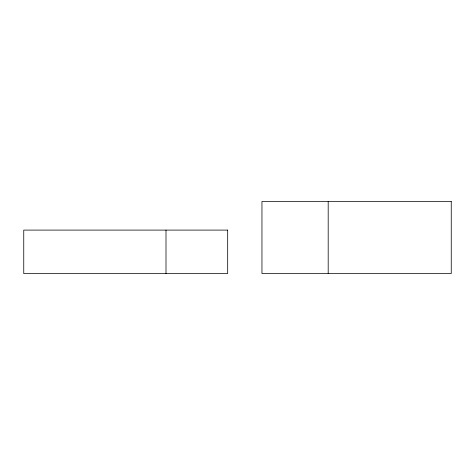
<?xml version="1.0" encoding="UTF-8"?>
<svg xmlns="http://www.w3.org/2000/svg" width="475" height="475" viewBox="0 0 475 475"><rect width="100%" height="100%" fill="white"/><g stroke="black" fill="none" stroke-linecap="round" stroke-linejoin="round"><path stroke-width="0.71" d="M328.189 201.459L328.189 273.541M166.001 230.096L166.001 273.541M451.25 201.459L261.957 201.459L261.957 273.541L451.25 273.541L451.25 201.459M227.679 230.096L23.75 230.096L23.75 273.541L227.679 273.541L227.679 230.096"/></g></svg>
